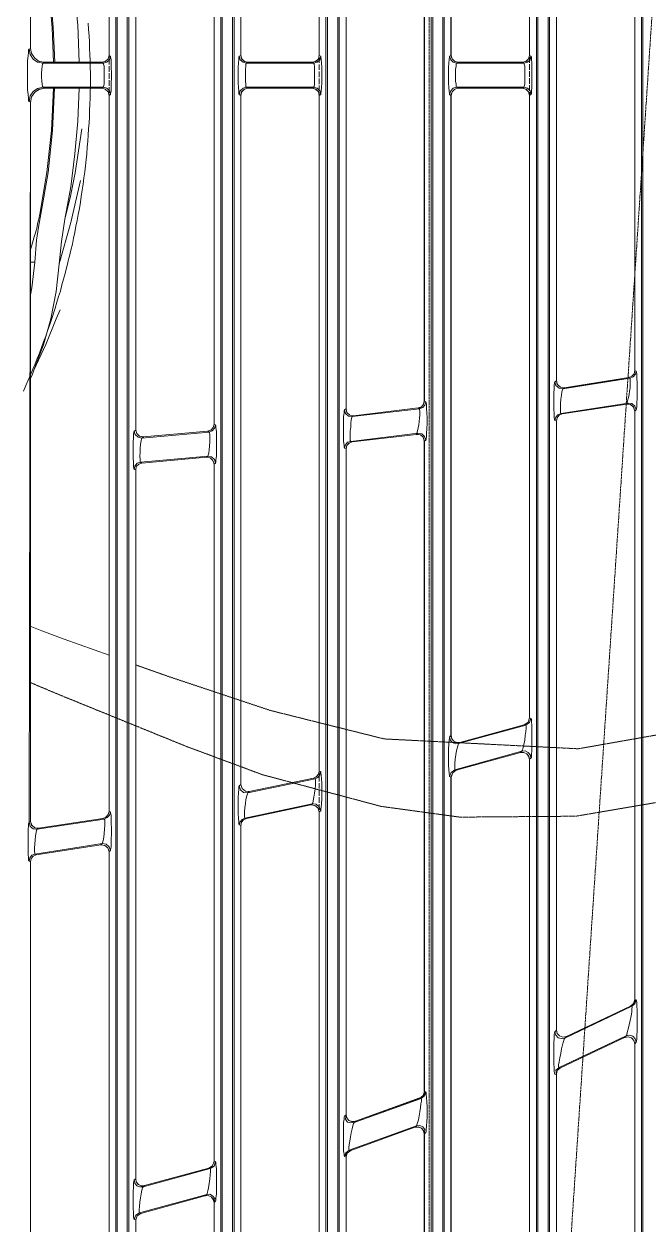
# Model space of a CAD drawing. Header units: millimetres. Extents: x 90740 to 167944, y -39332 to 25855.
# Drawn here: x 138401.2 to 138578.4, y 11759.8 to 12100.5 of the extents above; entities that cross this region are included whole.
import ezdxf

# ---------------------------------------------------------------- set-up
doc = ezdxf.new("R2010")
doc.units = ezdxf.units.MM
doc.linetypes.add('PDF_IMPORT', pattern=[1, 0.8, -0.2])
doc.layers.add('PDF4_Geometry', color=7, linetype='Continuous')

# ---------------------------------------------------------------- blocks, each defined once
blk = doc.blocks.new('200-A_10 bis 12')
at = {"layer": 'PDF4_Geometry', "lineweight": 13}
for p, q in [((6722.87, 2336.02), (6722.87, 3273.81)), ((6724.32, 2336.02), (6724.32, 3273.81)), ((6737.79, 2336.02), (6737.79, 3273.81)), ((6739.26, 2336.02), (6739.26, 3273.81)), ((6782.6, 3273.81), (6782.6, 2336.02))]:
    blk.add_line(p, q, dxfattribs=at)
for points in [[(6724.52, 2336.22), (6722.67, 2336.22), (6722.67, 3273.61), (6722.41, 3273.79), (6722.41, 3105.6), (6722.16, 3105.6), (6722.41, 3105.6), (6721.74, 3073.79), (6721.81, 3073.72), (6721.78, 3073.3), (6721.74, 3072.92), (6721.72, 3072.79)], [(6724.32, 3273.81), (6724.49, 3273.74), (6724.52, 3273.61), (6724.52, 2336.22), (6724.8, 2336.07), (6724.8, 2508.6), (6724.85, 2511.91), (6724.85, 2515.22), (6724.91, 2518.57), (6724.94, 2521.88), (6725, 2525.14), (6725.11, 2528.43), (6725.18, 2531.6), (6725.27, 2534.78), (6725.4, 2537.8), (6725.45, 2538.35), (6725.47, 2538.73), (6725.51, 2538.8)], [(6739.48, 2336.22), (6737.59, 2336.22), (6737.59, 3273.61)], [(6739.48, 3273.61), (6739.48, 2336.22)], [(6752.73, 3273.81), (6752.73, 2336.02), (6752.6, 2336.09), (6752.53, 2336.22), (6752.27, 2336.07), (6752.27, 2520.61), (6752.25, 2524.25), (6752.2, 2527.83), (6752.13, 2531.34), (6752.11, 2534.75), (6752.05, 2538.06), (6751.93, 2541.37), (6751.87, 2544.44), (6751.78, 2547.45), (6751.65, 2550.41), (6751.65, 2550.9), (6751.6, 2551.23), (6751.58, 2551.36)], [(6751.58, 3058.49), (6751.6, 3058.62), (6751.65, 3058.95), (6751.65, 3059.44), (6751.78, 3062.46), (6751.87, 3065.57), (6751.98, 3068.77), (6752.05, 3071.94), (6752.11, 3075.21), (6752.13, 3078.47), (6752.2, 3082.04), (6752.25, 3085.69), (6752.27, 3089.28), (6752.27, 3273.79), (6752.53, 3273.61), (6752.53, 2336.22)], [(6754.22, 3273.81), (6754.22, 2336.02), (6754.36, 2336.09), (6754.42, 2336.22)], [(6754.42, 3273.61), (6754.42, 2336.22), (6754.69, 2336.07), (6754.69, 2518.37), (6754.71, 2522.01), (6754.71, 2525.7), (6754.75, 2529.29), (6754.78, 2533), (6754.84, 2536.69), (6754.91, 2540.26), (6754.98, 2543.44), (6755.09, 2546.59), (6755.18, 2549.63), (6755.29, 2552.63)], [(6767.68, 3273.81), (6767.68, 2336.02), (6767.5, 2336.09), (6767.48, 2336.22)], [(6769.32, 3273.61), (6767.48, 3273.61), (6767.48, 2336.22)], [(6769.12, 3273.81), (6769.12, 2336.02), (6769.27, 2336.09), (6769.32, 2336.22)], [(6769.32, 3273.61), (6769.32, 2336.22), (6769.61, 2336.07), (6769.61, 2530.63), (6769.65, 2534.98), (6769.67, 2539.24), (6769.74, 2543.61), (6769.81, 2547.92), (6769.92, 2552.14), (6770.05, 2557.05), (6770.14, 2559.42), (6770.21, 2561.78), (6770.25, 2562.4), (6770.27, 2562.77), (6770.27, 2608.38)], [(6784.28, 2336.22), (6782.4, 2336.22), (6782.4, 3273.61)], [(6784.08, 3273.81), (6784.08, 2336.02), (6784.22, 2336.09), (6784.28, 2336.22)], [(6784.28, 3273.61), (6784.28, 2336.22), (6784.55, 2336.07), (6784.55, 2535.35), (6784.75, 2535.35)], [(6797.54, 3273.81), (6797.54, 2336.02), (6797.41, 2336.09), (6797.34, 2336.22), (6797.07, 2336.07), (6797.07, 2543.5), (6796.87, 2543.5)], [(6766.5, 2851.16), (6766.5, 2758.69), (6766.7, 2758.58), (6766.74, 2758.49), (6766.81, 2758.13), (6766.81, 2757.65), (6766.83, 2757), (6766.88, 2756.27), (6766.88, 2755.49), (6766.83, 2754.76), (6766.81, 2754.14), (6766.81, 2753.63), (6766.74, 2753.29), (6766.7, 2753.14), (6766.5, 2753), (6766.5, 2660.71), (6766.7, 2660.64), (6766.74, 2660.53), (6766.77, 2660.24), (6766.81, 2659.8), (6766.83, 2659.2), (6766.88, 2658.53), (6766.88, 2657.09), (6766.83, 2656.4), (6766.81, 2655.8), (6766.77, 2655.31), (6766.74, 2655.03), (6766.7, 2654.89), (6766.5, 2654.69), (6766.5, 2560.15)], [(6740.94, 2806.89), (6740.57, 2807.27), (6740.43, 2807.73), (6740.43, 2905.6)], [(6785.24, 2669.39), (6785.24, 2755.85), (6785.02, 2755.94), (6784.97, 2756.07), (6784.95, 2756.4), (6784.91, 2756.87), (6784.88, 2757.51), (6784.88, 2759.78), (6784.91, 2760.42), (6784.95, 2760.95), (6784.97, 2761.29), (6785.02, 2761.42), (6785.24, 2761.55), (6785.24, 2848.25)], [(6710.71, 2801.85), (6710.57, 2801.12), (6710.37, 2801.21), (6710.31, 2801.34), (6710.28, 2801.67), (6710.24, 2802.18), (6710.17, 2802.85), (6710.15, 2803.65), (6710.15, 2806.22), (6710.17, 2807), (6710.24, 2807.67), (6710.28, 2808.16), (6710.31, 2808.51), (6710.37, 2808.64), (6710.57, 2808.73), (6710.57, 2910.82), (6710.71, 2911.35), (6711.17, 2911.73), (6711.73, 2911.82)], [(6721.61, 2909.84), (6721.72, 2909.38), (6721.72, 2807.73), (6721.58, 2807.27), (6721.18, 2806.89), (6720.72, 2806.76)], [(6751.58, 2903.69), (6751.58, 2807.73), (6751.45, 2807.27), (6751.05, 2806.89), (6750.58, 2806.76), (6751.09, 2806.89), (6751.45, 2807.27)], [(6781.44, 2901.98), (6781.64, 2901.83), (6781.69, 2901.65), (6781.71, 2901.32), (6781.77, 2900.78), (6781.77, 2897.14), (6781.71, 2896.63), (6781.69, 2896.3), (6781.64, 2896.21), (6781.44, 2896.14), (6781.44, 2807.73), (6781.64, 2807.62), (6781.69, 2807.49), (6781.71, 2807.16), (6781.77, 2806.67), (6781.77, 2803.18), (6781.71, 2802.65), (6781.69, 2802.34), (6781.64, 2802.21), (6781.44, 2802.07)], [(6718.76, 2812.31), (6718.83, 2811.42), (6718.9, 2810.51), (6718.94, 2809.64), (6718.96, 2808.73), (6719.01, 2807.87), (6719.03, 2806.96), (6719.03, 2806.09), (6719.08, 2805.18), (6719.08, 2803.43), (6719.03, 2802.54), (6719.03, 2801.65), (6719.01, 2800.81), (6718.96, 2799.9), (6718.94, 2799.03), (6718.9, 2798.16), (6718.83, 2797.3), (6718.76, 2796.43), (6718.7, 2795.57), (6718.63, 2794.7), (6718.56, 2793.79), (6718.48, 2792.95), (6718.37, 2792.08), (6718.28, 2791.22), (6718.14, 2790.35), (6718.03, 2789.48), (6717.9, 2788.6), (6717.79, 2787.73), (6717.65, 2786.91), (6717.52, 2786.02), (6717.34, 2785.15), (6717.21, 2784.33), (6717.01, 2783.49), (6716.86, 2782.62), (6716.68, 2781.78), (6716.52, 2780.96), (6716.32, 2780.11), (6716.12, 2779.27), (6716.03, 2778.94), (6715.92, 2778.58), (6715.83, 2778.12), (6715.7, 2777.61), (6715.5, 2776.81), (6715.26, 2775.96), (6715.03, 2775.16), (6714.81, 2774.3), (6714.57, 2773.5), (6714.3, 2772.7), (6714.08, 2771.85), (6713.55, 2770.26), (6713.28, 2769.43), (6712.99, 2768.64), (6712.73, 2767.88), (6712.41, 2767.08), (6712.13, 2766.3), (6711.84, 2765.5), (6711.53, 2764.73), (6711.24, 2763.95), (6710.91, 2763.2), (6710.57, 2762.42), (6710.24, 2761.66), (6709.91, 2760.89), (6709.57, 2760.11)], [(6725.51, 2748.92), (6725.31, 2748.99), (6725.25, 2749.12), (6725.2, 2749.45), (6725.18, 2749.94), (6725.14, 2750.58), (6725.14, 2752.83), (6725.18, 2753.47), (6725.2, 2753.96), (6725.25, 2754.29), (6725.31, 2754.43), (6725.51, 2754.56), (6725.51, 2855.25), (6725.67, 2855.78), (6726.07, 2856.16), (6726.6, 2856.25)], [(6736.64, 2854.45), (6736.64, 2755.4), (6736.5, 2754.94)], [(6755.38, 2751.89), (6755.18, 2751.98), (6755.11, 2752.09), (6755.09, 2752.43), (6755.04, 2752.96), (6755.04, 2753.6), (6755.02, 2754.34), (6755.02, 2755.07), (6755.04, 2755.8), (6755.04, 2756.47), (6755.09, 2756.98), (6755.11, 2757.31), (6755.18, 2757.45), (6755.38, 2757.58), (6755.38, 2852.27)], [(6796.38, 2846.85), (6796.38, 2763), (6796.27, 2762.55), (6795.94, 2762.22), (6795.52, 2762.02), (6795.94, 2762.2), (6796.27, 2762.55)], [(6717.48, 2806.76), (6717.28, 2812.04), (6716.79, 2817.26), (6716.06, 2822.48), (6715.08, 2827.69), (6713.81, 2832.8), (6712.33, 2837.86), (6710.57, 2842.84)], [(6710.57, 2831.47), (6711.73, 2826.58), (6712.66, 2821.68), (6713.35, 2816.73), (6713.81, 2811.75), (6714.01, 2806.76)], [(6710.57, 2830.87), (6711.7, 2826.12), (6712.55, 2821.3), (6713.21, 2816.48), (6713.66, 2811.64), (6713.84, 2806.76)], [(6710.37, 2808.64), (6710.51, 2807.87), (6710.97, 2807.2), (6711.59, 2806.8), (6712.35, 2806.62), (6712.3, 2806.49), (6712.24, 2806.22), (6712.19, 2805.76), (6712.13, 2805.23), (6712.13, 2804.63), (6712.19, 2804.09), (6712.24, 2803.65), (6712.3, 2803.32), (6712.35, 2803.23), (6711.59, 2803.05), (6710.97, 2802.61), (6710.51, 2801.98), (6710.37, 2801.21)], [(6712.55, 2806.76), (6711.79, 2806.89), (6711.17, 2807.33), (6710.71, 2808), (6710.57, 2808.73)], [(6721.92, 2802.21), (6721.78, 2802.72), (6721.41, 2803.09), (6720.92, 2803.23), (6720.94, 2803.32), (6721.01, 2803.65), (6721.05, 2804.09), (6721.05, 2805.76), (6721.01, 2806.22), (6720.94, 2806.49), (6720.92, 2806.62), (6721.41, 2806.76), (6721.78, 2807.13), (6721.92, 2807.62)], [(6721.72, 2807.73), (6721.92, 2807.62), (6721.94, 2807.49), (6722.01, 2807.16), (6722.01, 2806.67), (6722.03, 2806.02), (6722.07, 2805.29), (6722.07, 2804.56), (6722.03, 2803.83), (6722.01, 2803.18), (6722.01, 2802.65), (6721.94, 2802.34), (6721.92, 2802.21), (6721.72, 2802.07)], [(6740.43, 2802.07), (6740.21, 2802.21), (6740.17, 2802.34), (6740.15, 2802.65), (6740.1, 2803.18), (6740.08, 2803.83), (6740.08, 2806.02), (6740.1, 2806.67), (6740.15, 2807.16), (6740.17, 2807.49), (6740.21, 2807.62), (6740.43, 2807.73)], [(6740.21, 2807.62), (6740.35, 2807.13), (6740.75, 2806.76), (6741.23, 2806.62), (6741.17, 2806.49), (6741.14, 2806.22), (6741.1, 2805.76), (6741.08, 2805.23), (6741.08, 2804.63), (6741.1, 2804.09), (6741.14, 2803.65), (6741.17, 2803.32), (6741.23, 2803.23), (6740.75, 2803.09), (6740.35, 2802.72), (6740.21, 2802.21)], [(6741.43, 2806.76), (6740.94, 2806.89), (6740.55, 2807.27), (6740.43, 2807.73)], [(6751.78, 2802.21), (6751.65, 2802.72), (6751.27, 2803.09), (6750.78, 2803.23), (6750.85, 2803.32), (6750.89, 2803.65), (6750.91, 2804.09), (6750.91, 2805.76), (6750.89, 2806.22), (6750.85, 2806.49), (6750.78, 2806.62), (6751.27, 2806.76), (6751.65, 2807.13), (6751.78, 2807.62)], [(6751.58, 2802.07), (6751.78, 2802.21), (6751.8, 2802.34), (6751.87, 2802.65), (6751.91, 2803.18), (6751.93, 2803.83), (6751.93, 2806.02), (6751.91, 2806.67), (6751.87, 2807.16), (6751.8, 2807.49), (6751.78, 2807.62), (6751.58, 2807.73)], [(6770.45, 2807.27), (6770.27, 2807.73), (6770.07, 2807.62), (6770.07, 2807.49), (6770.01, 2807.16), (6769.99, 2806.67), (6769.94, 2806.02), (6769.94, 2803.83), (6769.99, 2803.18), (6770.01, 2802.65), (6770.07, 2802.34), (6770.07, 2802.21), (6770.25, 2802.72), (6770.61, 2803.09), (6771.07, 2803.23), (6771.03, 2803.32), (6771.01, 2803.65), (6770.94, 2804.09), (6770.94, 2805.76), (6771.01, 2806.22), (6771.03, 2806.49), (6771.07, 2806.62), (6770.61, 2806.76), (6770.25, 2807.13), (6770.07, 2807.62)], [(6770.32, 2807.73), (6770.45, 2807.27), (6770.81, 2806.89), (6771.3, 2806.76)], [(6781.44, 2807.73), (6781.31, 2807.27), (6780.91, 2806.89), (6780.42, 2806.76), (6780.95, 2806.89), (6781.31, 2807.27)], [(6781.64, 2802.21), (6781.51, 2802.72), (6781.15, 2803.09), (6780.62, 2803.23), (6780.69, 2803.32), (6780.75, 2803.65), (6780.78, 2804.09), (6780.78, 2805.76), (6780.75, 2806.22), (6780.69, 2806.49), (6780.62, 2806.62), (6781.15, 2806.76), (6781.51, 2807.13), (6781.64, 2807.62)], [(6771.3, 2806.76), (6771.07, 2806.62), (6780.62, 2806.62), (6780.42, 2806.76)], [(6780.44, 2806.76), (6771.3, 2806.76)], [(6713.84, 2803.09), (6713.55, 2797.1), (6712.88, 2791.1), (6711.9, 2785.2), (6711.86, 2785), (6711.79, 2784.73), (6711.73, 2784.35), (6711.59, 2783.82), (6711.5, 2783.42), (6711.3, 2782.56), (6711.1, 2781.98), (6710.97, 2781.45), (6710.51, 2780)], [(6710.57, 2801.07), (6710.71, 2801.85), (6711.17, 2802.52), (6711.79, 2802.92), (6712.55, 2803.09), (6720.72, 2803.09), (6721.18, 2802.96), (6721.58, 2802.58), (6721.72, 2802.07)], [(6710.57, 2761.89), (6710.84, 2762.49), (6711.06, 2763.06), (6712.41, 2766.66), (6713.48, 2770.35), (6714.21, 2774.23), (6714.64, 2778.14), (6714.97, 2781.31), (6715.46, 2784.49), (6716.3, 2789.11), (6716.88, 2793.75), (6717.28, 2798.43), (6717.48, 2803.09)], [(6713.97, 2803.09), (6713.68, 2797.1), (6713.06, 2791.1), (6712.06, 2785.2), (6711.73, 2783.36), (6711.44, 2781.51), (6711.17, 2778.38), (6710.77, 2774.76), (6710.57, 2773.76)], [(6712.55, 2803.09), (6711.79, 2802.96), (6711.17, 2802.52)], [(6720.72, 2803.09), (6720.92, 2803.23), (6712.35, 2803.23), (6712.55, 2803.09)], [(6721.72, 2802.07), (6721.72, 2700.43)], [(6741.43, 2803.09), (6740.94, 2802.96), (6740.57, 2802.58), (6740.43, 2802.07)], [(6740.43, 2704.25), (6740.43, 2802.07), (6740.55, 2802.58), (6740.94, 2802.96)], [(6751.45, 2802.58), (6751.09, 2802.96), (6750.58, 2803.09), (6751.05, 2802.96), (6751.45, 2802.58), (6751.58, 2802.07), (6751.58, 2706.16)], [(6771.03, 2706.29), (6770.52, 2705.91), (6770.27, 2705.31), (6770.07, 2705.38), (6770.07, 2705.51), (6770.01, 2705.85), (6769.99, 2706.38), (6769.94, 2707.02), (6769.94, 2709.29), (6769.99, 2710), (6770.01, 2710.53), (6770.07, 2710.86), (6770.07, 2711), (6770.27, 2711.2), (6770.32, 2711.2), (6770.32, 2802.07), (6770.27, 2802.07), (6770.27, 2711.2), (6770.41, 2710.73), (6770.67, 2710.4), (6771.1, 2710.2)], [(6770.07, 2802.21), (6770.27, 2802.07), (6770.45, 2802.58), (6770.81, 2802.96)], [(6770.45, 2802.58), (6770.32, 2802.07)], [(6771.3, 2803.09), (6770.81, 2802.96)], [(6780.42, 2803.09), (6780.62, 2803.23), (6771.07, 2803.23), (6771.3, 2803.09)], [(6771.3, 2803.09), (6780.44, 2803.09)], [(6781.44, 2713.71), (6781.44, 2802.07), (6781.31, 2802.58), (6780.91, 2802.96), (6780.42, 2803.09), (6780.95, 2802.96), (6781.31, 2802.58)], [(6710.57, 2693.3), (6710.37, 2693.41), (6710.31, 2693.5), (6710.28, 2693.84), (6710.24, 2694.35), (6710.24, 2695.01), (6710.22, 2695.74), (6710.22, 2696.48), (6710.24, 2697.21), (6710.24, 2697.9), (6710.28, 2698.39), (6710.31, 2698.72), (6710.37, 2698.9), (6710.57, 2699.03), (6710.57, 2801.12), (6710.37, 2698.9), (6710.51, 2698.32), (6710.97, 2697.99), (6711.5, 2697.9), (6711.44, 2697.77), (6711.37, 2697.45), (6711.3, 2696.99), (6711.24, 2696.41), (6711.17, 2695.81), (6711.13, 2695.26), (6711.13, 2694.81), (6711.17, 2694.48), (6711.19, 2694.37), (6710.77, 2694.21), (6710.48, 2693.84), (6710.37, 2693.41)], [(6715.46, 2784.49), (6716.26, 2787.77), (6716.92, 2791.08), (6717.88, 2797.34)], [(6717.65, 2789.97), (6716.32, 2784.02), (6714.64, 2778.14)], [(6712.06, 2785.2), (6711.9, 2785.2)], [(6711.17, 2778.38), (6710.57, 2778.38)], [(6711.06, 2763.06), (6712.73, 2766.7), (6714.24, 2770.35), (6714.77, 2771.61)], [(6795.72, 2761.95), (6796.14, 2762.13), (6796.47, 2762.49), (6796.58, 2762.93)], [(6796.38, 2757.27), (6796.58, 2757.45), (6796.61, 2757.58), (6796.67, 2757.91), (6796.67, 2758.44), (6796.72, 2759.09), (6796.74, 2759.82), (6796.74, 2760.58), (6796.72, 2761.33), (6796.67, 2761.95), (6796.67, 2762.49), (6796.61, 2762.8), (6796.58, 2762.93), (6796.38, 2763)], [(6785.02, 2761.42), (6785.17, 2760.89), (6785.64, 2760.49), (6786.17, 2760.42), (6786.1, 2760.29), (6786.04, 2759.98), (6785.97, 2759.51), (6785.9, 2758.96), (6785.84, 2758.33), (6785.82, 2757.78), (6785.82, 2757.31), (6785.84, 2757.05), (6785.86, 2756.93), (6785.44, 2756.73), (6785.15, 2756.4), (6785.02, 2755.94)], [(6786.37, 2760.58), (6785.84, 2760.64), (6785.37, 2761.02), (6785.24, 2761.55)], [(6785.24, 2761.55), (6785.42, 2761.02), (6785.84, 2760.64)], [(6755.18, 2757.45), (6755.31, 2756.93), (6755.73, 2756.54), (6756.26, 2756.47), (6756.2, 2756.34), (6756.13, 2756), (6756.06, 2755.54), (6756.04, 2755), (6755.98, 2754.4), (6755.98, 2753.09), (6756.04, 2752.96), (6755.58, 2752.83), (6755.29, 2752.45), (6755.18, 2751.98)], [(6766.48, 2758.71), (6766.39, 2758.24), (6766.08, 2757.87), (6765.61, 2757.71), (6756.46, 2756.6), (6755.93, 2756.67), (6755.51, 2757.05), (6755.38, 2757.58)], [(6756.46, 2756.6), (6756.26, 2756.47), (6765.81, 2757.6), (6765.61, 2757.71)], [(6766.7, 2758.58), (6766.57, 2758.11), (6766.28, 2757.78), (6765.81, 2757.6)], [(6795.23, 2758.24), (6795.78, 2758.18), (6796.18, 2757.8), (6796.38, 2757.27)], [(6795.43, 2758.4), (6795.98, 2758.33), (6796.41, 2757.98), (6796.58, 2757.45)], [(6785.24, 2755.85), (6785.35, 2756.31), (6785.64, 2756.67), (6786.06, 2756.85)], [(6725.31, 2754.43), (6725.45, 2753.94), (6725.87, 2753.56), (6726.4, 2753.43), (6726.34, 2753.34), (6726.27, 2753.03), (6726.2, 2752.56), (6726.14, 2751.98), (6726.14, 2751.43), (6726.11, 2750.85), (6726.14, 2750.43), (6726.14, 2750.12), (6726.2, 2749.99), (6725.74, 2749.85), (6725.4, 2749.45), (6725.31, 2748.99)], [(6725.51, 2754.56), (6725.67, 2754.07), (6726.07, 2753.69), (6726.6, 2753.6)], [(6736.5, 2754.94), (6736.17, 2754.56), (6735.75, 2754.4), (6726.56, 2753.6)], [(6736.17, 2754.56), (6735.73, 2754.4)], [(6736.84, 2749.85), (6736.7, 2750.38), (6736.28, 2750.76), (6735.75, 2750.85), (6735.82, 2750.98), (6735.88, 2751.3), (6735.95, 2751.76), (6735.97, 2752.29), (6736.02, 2752.89), (6736.02, 2753.89), (6735.97, 2754.2), (6735.95, 2754.29), (6736.37, 2754.47), (6736.7, 2754.83), (6736.84, 2755.29)], [(6736.64, 2755.4), (6736.84, 2755.29), (6736.9, 2755.16), (6736.9, 2754.87), (6736.97, 2754.34), (6736.97, 2750.85), (6736.9, 2750.32), (6736.9, 2749.99), (6736.84, 2749.85), (6736.64, 2749.72)], [(6766.7, 2753.14), (6766.54, 2753.67), (6766.14, 2754.03), (6765.59, 2754.14)], [(6726.6, 2753.56), (6726.07, 2753.69)], [(6756.26, 2752.89), (6755.8, 2752.69), (6755.47, 2752.36), (6755.38, 2751.89)], [(6755.47, 2752.36), (6755.78, 2752.72), (6756.24, 2752.89)], [(6766.48, 2753), (6766.34, 2753.54), (6765.94, 2753.89), (6765.39, 2753.96)], [(6735.55, 2750.72), (6736.08, 2750.63), (6736.48, 2750.25), (6736.64, 2749.72), (6736.64, 2650.81)], [(6765.86, 2659.78), (6756.71, 2656.47), (6756.24, 2656.42), (6755.78, 2656.56), (6755.47, 2656.96), (6755.38, 2657.4), (6755.38, 2751.89)], [(6726.4, 2749.87), (6725.94, 2749.72), (6725.6, 2749.39), (6725.51, 2748.88)], [(6725.51, 2748.92), (6725.6, 2749.39)], [(6725.51, 2748.92), (6725.51, 2648.3)], [(6710.51, 2726.74), (6712.19, 2726.07), (6715.37, 2724.9), (6721.72, 2722.61)], [(6781.64, 2708.02), (6781.55, 2708.44), (6781.24, 2708.82), (6780.82, 2709.02), (6780.35, 2709), (6780.44, 2709.13), (6780.55, 2709.49), (6780.64, 2709.95), (6780.75, 2710.55), (6780.82, 2711.2), (6780.91, 2711.8), (6780.95, 2712.26), (6780.95, 2712.57), (6780.89, 2712.66), (6781.44, 2713.04), (6781.64, 2713.64)], [(6781.44, 2713.71), (6781.24, 2713.11), (6780.69, 2712.73)], [(6781.44, 2713.71), (6781.64, 2713.64), (6781.69, 2713.51), (6781.71, 2713.17), (6781.77, 2712.66), (6781.77, 2709.07), (6781.71, 2708.53), (6781.69, 2708.16), (6781.64, 2708.02), (6781.44, 2707.85)], [(6770.07, 2711), (6770.21, 2710.55), (6770.47, 2710.22), (6770.9, 2710.02), (6771.36, 2710.07), (6771.3, 2709.89), (6771.21, 2709.55), (6771.07, 2709.09), (6770.96, 2708.49), (6770.87, 2707.85), (6770.81, 2707.25), (6770.81, 2706.36), (6770.32, 2705.98), (6770.07, 2705.38)], [(6770.32, 2711.2), (6770.41, 2710.73), (6770.7, 2710.4), (6771.1, 2710.2), (6771.56, 2710.22)], [(6780.15, 2708.82), (6780.62, 2708.82), (6781.04, 2708.62), (6781.35, 2708.29), (6781.44, 2707.85), (6781.44, 2619.88), (6781.31, 2619.35), (6780.91, 2618.97)], [(6781.44, 2707.82), (6781.31, 2708.29), (6781.04, 2708.62)], [(6751.78, 2700.54), (6751.58, 2701.1), (6751.16, 2701.47), (6750.58, 2701.5), (6750.65, 2701.63), (6750.71, 2701.96), (6750.82, 2702.47), (6750.91, 2703.05), (6750.98, 2703.65), (6751.02, 2704.2), (6751.05, 2704.67), (6751.02, 2704.98), (6750.98, 2705.07), (6751.38, 2705.27), (6751.65, 2705.65), (6751.78, 2706.09)], [(6751.58, 2706.16), (6751.45, 2705.71), (6751.18, 2705.38), (6750.78, 2705.18)], [(6751.45, 2705.71), (6751.18, 2705.34), (6750.78, 2705.18)], [(6751.58, 2700.36), (6751.78, 2700.54), (6751.8, 2700.7), (6751.87, 2701.03), (6751.91, 2701.54), (6751.93, 2702.21), (6751.93, 2704.45), (6751.91, 2705.11), (6751.87, 2705.6), (6751.8, 2705.96), (6751.78, 2706.09), (6751.58, 2706.16)], [(6770.32, 2705.31), (6770.52, 2705.91)], [(6740.43, 2698.45), (6740.21, 2698.52), (6740.17, 2698.65), (6740.15, 2698.96), (6740.1, 2699.5), (6740.08, 2700.16), (6740.08, 2702.41), (6740.1, 2703.07), (6740.15, 2703.58), (6740.17, 2703.94), (6740.21, 2704.07), (6740.43, 2704.25)], [(6740.21, 2704.07), (6740.41, 2703.52), (6740.83, 2703.14), (6741.43, 2703.07), (6741.37, 2702.94), (6741.3, 2702.63), (6741.17, 2702.14), (6741.1, 2701.56), (6741.03, 2700.96), (6740.97, 2700.41), (6740.97, 2699.63), (6741.03, 2699.5), (6740.61, 2699.3), (6740.35, 2698.96), (6740.21, 2698.52)], [(6741.63, 2703.27), (6741.08, 2703.32), (6740.61, 2703.67), (6740.43, 2704.25)], [(6750.36, 2701.36), (6750.96, 2701.3), (6751.38, 2700.94), (6751.58, 2700.36), (6751.58, 2604.67), (6751.38, 2604.09), (6750.96, 2603.76)], [(6721.27, 2699.63), (6720.85, 2699.45), (6711.73, 2698.05), (6711.17, 2698.12), (6710.75, 2698.5), (6710.57, 2699.03), (6710.71, 2698.5), (6711.17, 2698.12)], [(6721.92, 2694.88), (6721.74, 2695.41), (6721.32, 2695.79), (6720.74, 2695.88), (6720.81, 2695.99), (6720.87, 2696.32), (6720.98, 2696.79), (6721.05, 2697.32), (6721.07, 2697.92), (6721.12, 2698.5), (6721.12, 2699.25), (6721.05, 2699.36), (6721.47, 2699.56), (6721.81, 2699.9), (6721.92, 2700.36)], [(6721.27, 2699.63), (6721.61, 2699.99), (6721.72, 2700.43)], [(6721.72, 2700.43), (6721.92, 2700.36), (6721.94, 2700.23), (6722.01, 2699.9), (6722.01, 2699.39), (6722.03, 2698.76), (6722.07, 2698.03), (6722.07, 2697.25), (6722.03, 2696.52), (6722.01, 2695.88), (6722.01, 2695.35), (6721.94, 2695.01), (6721.92, 2694.88), (6721.72, 2694.75)], [(6711.73, 2698.05), (6711.5, 2697.9), (6721.05, 2699.36), (6720.85, 2699.45)], [(6740.9, 2599.99), (6740.55, 2600.36), (6740.43, 2600.85), (6740.43, 2698.45), (6740.55, 2698.9), (6740.83, 2699.23), (6741.23, 2699.43)], [(6720.56, 2695.72), (6721.12, 2695.61), (6721.54, 2695.28), (6721.72, 2694.75), (6721.72, 2593.19), (6721.52, 2592.59), (6720.98, 2592.26)], [(6721.72, 2694.72), (6721.54, 2695.28)], [(6711.39, 2694.28), (6710.97, 2694.1), (6710.68, 2693.75), (6710.57, 2693.3), (6710.57, 2590.39)], [(6795.78, 2672.81), (6796.21, 2673.19), (6796.58, 2673.68), (6796.41, 2673.14), (6795.98, 2672.79), (6796.01, 2672.68), (6795.98, 2672.41), (6795.94, 2671.94), (6795.85, 2671.41), (6795.72, 2670.77), (6795.58, 2670.15), (6795.45, 2669.52), (6795.32, 2669.06), (6795.23, 2668.72), (6795.16, 2668.59), (6795.65, 2668.7), (6796.12, 2668.52), (6796.45, 2668.17), (6796.58, 2667.7)], [(6796.38, 2673.74), (6796.21, 2673.19)], [(6796.38, 2581.82), (6796.38, 2667.46), (6796.58, 2667.7), (6796.61, 2667.84), (6796.67, 2668.17), (6796.67, 2668.64), (6796.72, 2669.3), (6796.74, 2670.01), (6796.74, 2671.5), (6796.72, 2672.21), (6796.67, 2672.81), (6796.67, 2673.28), (6796.61, 2673.59), (6796.58, 2673.68), (6796.38, 2673.72)], [(6785.24, 2663.15), (6785.02, 2663.17), (6784.97, 2663.28), (6784.95, 2663.57), (6784.91, 2664.02), (6784.88, 2664.66), (6784.88, 2667.59), (6784.91, 2668.19), (6784.95, 2668.7), (6784.97, 2669.04), (6785.02, 2669.17), (6785.24, 2669.39)], [(6785.02, 2669.17), (6785.17, 2668.7), (6785.5, 2668.32), (6785.97, 2668.19), (6786.44, 2668.26), (6786.37, 2668.12), (6786.26, 2667.79), (6786.13, 2667.33), (6785.99, 2666.73), (6785.86, 2666.08), (6785.75, 2665.46), (6785.64, 2664.88), (6785.57, 2664.46), (6785.57, 2664.2), (6785.62, 2664.08), (6785.17, 2663.71), (6785.24, 2663.15), (6785.37, 2663.68), (6785.82, 2664.04)], [(6786.66, 2668.5), (6786.17, 2668.39), (6785.7, 2668.57), (6785.37, 2668.9), (6785.24, 2669.39)], [(6795.92, 2668.3), (6795.43, 2668.44), (6794.96, 2668.37), (6795.45, 2668.46), (6795.92, 2668.3), (6796.25, 2667.93), (6796.38, 2667.46)], [(6755.38, 2553.72), (6755.38, 2651.38), (6755.18, 2651.45), (6755.11, 2651.54), (6755.09, 2651.81), (6755.04, 2652.25), (6755.04, 2652.85), (6755.02, 2653.52), (6755.02, 2654.98), (6755.04, 2655.69), (6755.04, 2656.29), (6755.09, 2656.76), (6755.11, 2657.07), (6755.18, 2657.2), (6755.38, 2657.4)], [(6756.04, 2652.32), (6755.53, 2651.94), (6755.18, 2651.45), (6755.33, 2651.98), (6755.84, 2652.38), (6755.78, 2652.45), (6755.78, 2652.72), (6755.84, 2653.16), (6755.91, 2653.65), (6756, 2654.25), (6756.13, 2654.83), (6756.24, 2655.38), (6756.33, 2655.82), (6756.44, 2656.14), (6756.51, 2656.27), (6756.04, 2656.22), (6755.58, 2656.36), (6755.29, 2656.74), (6755.38, 2657.4), (6755.47, 2656.93), (6755.78, 2656.56), (6756.24, 2656.4), (6756.71, 2656.47)], [(6755.38, 2651.38), (6755.53, 2651.94)], [(6736.64, 2650.81), (6736.42, 2650.16), (6735.88, 2649.81), (6726.74, 2647.37)], [(6736.84, 2650.74), (6736.64, 2650.1), (6736.08, 2649.74), (6736.15, 2649.63), (6736.15, 2649.34), (6736.08, 2648.88), (6736.04, 2648.28), (6735.95, 2647.63), (6735.86, 2647.03), (6735.75, 2646.57), (6735.66, 2646.19), (6735.59, 2646.06), (6736.02, 2646.1), (6736.44, 2645.9), (6736.75, 2645.52), (6736.64, 2644.92), (6736.64, 2543.68)], [(6736.64, 2650.81), (6736.84, 2650.74), (6736.9, 2650.61), (6736.9, 2650.27), (6736.97, 2649.74), (6736.97, 2646.12), (6736.9, 2645.59), (6736.9, 2645.26), (6736.84, 2645.12), (6736.64, 2644.92)], [(6725.51, 2642.46), (6725.31, 2642.53), (6725.25, 2642.61), (6725.2, 2642.95), (6725.18, 2643.46), (6725.14, 2644.12), (6725.14, 2646.43), (6725.18, 2647.1), (6725.2, 2647.63), (6725.25, 2647.97), (6725.31, 2648.14), (6725.51, 2648.3)], [(6725.31, 2648.14), (6725.4, 2647.7), (6725.67, 2647.32), (6726.11, 2647.17), (6726.56, 2647.17), (6726.47, 2647.03), (6726.4, 2646.7), (6726.27, 2646.17), (6726.2, 2645.59), (6726.11, 2644.97), (6726.05, 2644.39), (6726, 2643.88), (6726, 2643.59), (6726.05, 2643.46), (6725.51, 2643.13), (6725.31, 2642.53)], [(6725.51, 2648.3), (6725.6, 2647.88), (6725.91, 2647.5), (6726.29, 2647.32), (6726.76, 2647.37)], [(6725.6, 2647.88), (6725.87, 2647.5), (6726.29, 2647.32), (6726.76, 2647.32)], [(6735.39, 2645.9), (6735.82, 2645.92), (6736.24, 2645.72), (6736.5, 2645.37), (6736.64, 2644.92), (6736.55, 2645.39), (6736.24, 2645.72)], [(6726.22, 2643.39), (6725.71, 2643.06), (6725.51, 2642.46), (6725.51, 2538.8), (6725.6, 2538.62), (6725.78, 2538.62), (6725.74, 2538.53), (6725.71, 2538.2), (6725.67, 2537.69), (6725.54, 2535.29), (6725.45, 2532.78), (6725.38, 2529.89), (6725.31, 2526.96), (6725.25, 2525.45), (6725.25, 2525.07), (6725.18, 2521.23), (6725.11, 2517.33), (6725.05, 2513.31), (6725.05, 2509.31), (6725, 2505.29)]]:
    blk.add_lwpolyline(points, dxfattribs=at)
at = {"layer": 'PDF4_Geometry', "linetype": 'PDF_IMPORT', "lineweight": 13, "ltscale": 0.415002}
blk.add_lwpolyline([(6829.35, 3039.75), (6829.35, 3273.79), (6767.17, 2336.07), (6767.17, 3273.79)], dxfattribs=at)
at = {"layer": 'PDF4_Geometry', "lineweight": 13}
for points in [[(6796.38, 3028.03), (6796.41, 3028.12), (6796.45, 3028.45), (6796.47, 3029.09), (6796.41, 3029.11), (6796.34, 3029.16, 0.008066), (6796.87, 3066.33), (6797.07, 3066.33), (6797.07, 3273.79), (6797.34, 3273.61), (6797.34, 2336.22)], [(6765.61, 2852.14), (6766.08, 2851.96), (6766.39, 2851.61), (6766.5, 2851.16), (6766.48, 2851.16), (6766.48, 2758.71), (6766.5, 2758.69), (6766.39, 2758.24), (6766.08, 2757.84), (6765.81, 2757.6, -0.101403), (6765.39, 2754), (6765.94, 2753.89)], [(6786.37, 2760.58), (6795.72, 2761.95, -0.096088), (6795.23, 2758.27), (6795.78, 2758.18), (6796.18, 2757.84), (6796.38, 2757.27), (6796.38, 2673.72)], [(6766.34, 2753.54), (6766.5, 2753), (6766.48, 2753), (6766.48, 2660.71), (6766.5, 2660.71), (6766.34, 2660.11), (6765.86, 2659.73), (6766.32, 2660.11), (6766.7, 2660.64), (6766.54, 2660.07), (6766.06, 2659.71), (6766.08, 2659.6), (6766.08, 2659.33), (6766.01, 2658.93), (6765.94, 2658.4), (6765.88, 2657.8), (6765.74, 2657.22), (6765.66, 2656.69), (6765.52, 2656.22), (6765.41, 2655.96), (6765.39, 2655.82), (6765.86, 2655.87), (6766.28, 2655.69), (6766.57, 2655.31), (6766.48, 2654.69), (6766.39, 2655.11), (6766.08, 2655.49), (6765.66, 2655.65), (6765.19, 2655.63), (6765.66, 2655.69), (6766.08, 2655.49), (6766.39, 2655.16), (6766.5, 2654.69), (6766.48, 2654.69), (6766.48, 2560.15, -0.012533)], [(6785.24, 2663.15), (6785.24, 2573.36), (6785.35, 2573.17), (6785.57, 2573.21, 0.014701), (6796.27, 2581.69)]]:
    blk.add_lwpolyline(points, format="xyb", dxfattribs=at)
at = {"layer": 'PDF4_Geometry', "linetype": 'PDF_IMPORT', "lineweight": 13}
for points in [[(6751.58, 2604.67), (6751.58, 3005.18)], [(6721.72, 2700.43), (6721.72, 2909.38)], [(6781.44, 2713.71), (6781.44, 2896.14)]]:
    blk.add_lwpolyline(points, dxfattribs=at)
at = {"layer": 'PDF4_Geometry', "lineweight": 13}
for points in [[(6770.32, 2807.73), (6770.32, 2898.65), (6770.27, 2898.65), (6770.27, 2807.73)], [(6720.72, 2806.76), (6712.55, 2806.76), (6712.35, 2806.62), (6720.92, 2806.62)], [(6750.58, 2806.76), (6741.43, 2806.76), (6741.23, 2806.62), (6750.78, 2806.62)], [(6741.43, 2803.09), (6750.58, 2803.09), (6750.78, 2803.23), (6741.23, 2803.23)], [(6786.37, 2760.58), (6786.17, 2760.42), (6795.72, 2761.95), (6795.52, 2762.02)], [(6786.06, 2756.85), (6795.23, 2758.24), (6795.23, 2758.27), (6795.43, 2758.4), (6785.86, 2756.93)], [(6735.73, 2754.4), (6726.6, 2753.6), (6726.6, 2753.56), (6726.4, 2753.43), (6735.95, 2754.29), (6735.75, 2754.4)], [(6756.26, 2752.89), (6765.39, 2753.96), (6765.39, 2754), (6765.59, 2754.14), (6756.04, 2752.96), (6756.24, 2752.89)], [(6735.55, 2750.72), (6735.75, 2750.85), (6726.2, 2749.99), (6726.4, 2749.87)], [(6771.56, 2710.22), (6771.36, 2710.07), (6780.89, 2712.66), (6780.69, 2712.73)], [(6771.03, 2706.29), (6780.15, 2708.82), (6780.35, 2709), (6770.81, 2706.36)], [(6741.63, 2703.27), (6741.43, 2703.07), (6750.98, 2705.07), (6750.78, 2705.18)], [(6770.32, 2614.84), (6770.32, 2705.31), (6770.27, 2705.31), (6770.27, 2614.84)], [(6741.23, 2699.43), (6750.36, 2701.36), (6750.58, 2701.5), (6741.03, 2699.5)], [(6711.39, 2694.28), (6720.56, 2695.72), (6720.74, 2695.88), (6711.19, 2694.37)], [(6786.66, 2668.5), (6786.44, 2668.26), (6795.98, 2672.79), (6795.78, 2672.81)], [(6785.82, 2664.04), (6794.92, 2668.37), (6794.96, 2668.37), (6795.16, 2668.59), (6785.62, 2664.08)], [(6756.51, 2656.27), (6766.06, 2659.71), (6765.86, 2659.73), (6756.71, 2656.47)], [(6756.04, 2652.32), (6765.15, 2655.63), (6765.19, 2655.63), (6765.39, 2655.82), (6755.84, 2652.38)], [(6735.88, 2649.81), (6726.76, 2647.37), (6726.76, 2647.32), (6726.56, 2647.17), (6736.08, 2649.74)], [(6735.39, 2645.9), (6735.59, 2646.06), (6726.05, 2643.46), (6726.22, 2643.39), (6735.35, 2645.9)]]:
    blk.add_lwpolyline(points, close=True, dxfattribs=at)
at = {"layer": 'PDF4_Geometry', "linetype": 'PDF_IMPORT', "lineweight": 13, "ltscale": 0.009698}
blk.add_lwpolyline([(6725.54, 2721.23), (6730.53, 2719.46), (6744.63, 2714.77), (6760.79, 2710.73), (6788.35, 2709.33), (6804.47, 2712.17), (6819.81, 2717.55), (6826.33, 2720.77)], dxfattribs=at)
at = {"layer": 'PDF4_Geometry', "linetype": 'PDF_IMPORT', "lineweight": 13, "ltscale": 0.013657}
blk.add_lwpolyline([(6710.57, 2718.72), (6714.68, 2716.99), (6732.69, 2709.67), (6743.52, 2705.65), (6760.33, 2701.16), (6771.54, 2699.63), (6788.01, 2699.76), (6804.04, 2702.49), (6811.48, 2704.78)], dxfattribs=at)

msp = doc.modelspace()

# ---------------------------------------------------------------- block references
at = {"xscale": 2, "yscale": 2, "zscale": 2}
msp.add_blockref('200-A_10 bis 12', (124981.88, 6476.06, 0.84), dxfattribs=at)

doc.saveas('drawing.dxf')
